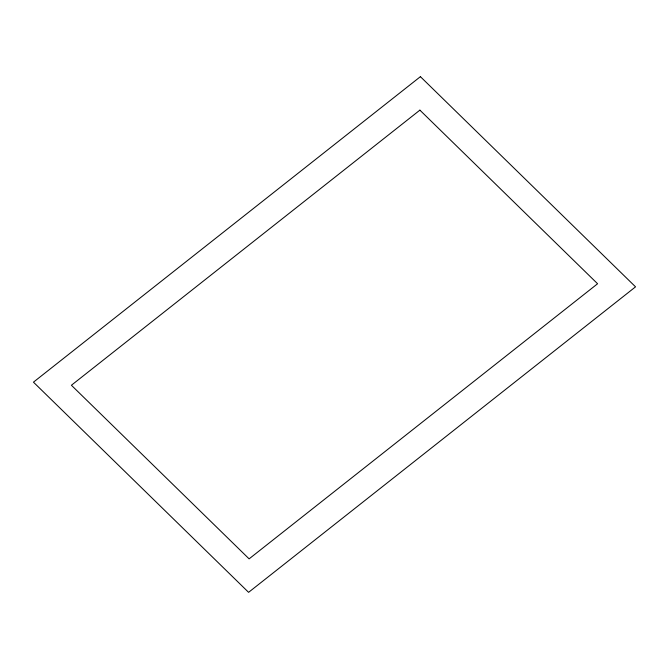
<?xml version="1.0" encoding="UTF-8"?>
<svg xmlns="http://www.w3.org/2000/svg" width="669" height="669" viewBox="0 0 669 669"><rect width="100%" height="100%" fill="white"/><g stroke="black" fill="none" stroke-linecap="round" stroke-linejoin="round"><path stroke-width="1" d="M420.408 76.667L33.45 382.158L248.592 592.333L635.55 286.842L420.408 76.667M419.889 110.142L71.407 385.252L249.111 558.858L597.593 283.748L419.889 110.142"/></g></svg>
